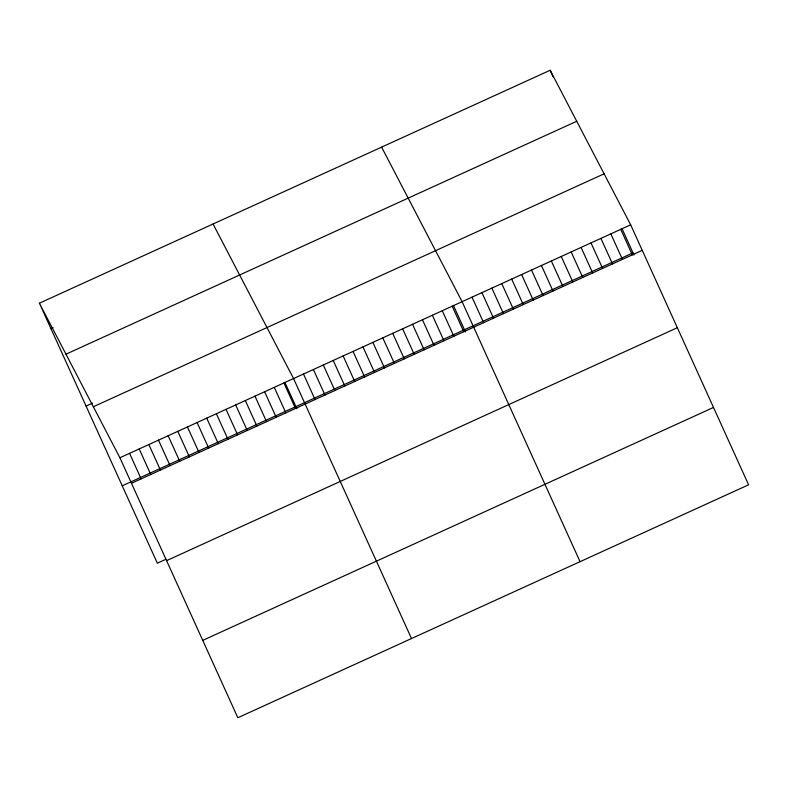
<?xml version="1.0" encoding="UTF-8"?>
<svg xmlns="http://www.w3.org/2000/svg" width="788" height="788" viewBox="0 0 788 788"><rect width="100%" height="100%" fill="white"/><g stroke="black" fill="none" stroke-linecap="round" stroke-linejoin="round"><path stroke-width="1.18" d="M39.4 303.193L550.162 70.26L630.666 224.816L748.6 484.807L237.838 717.74L119.904 457.749L39.4 303.193L157.334 563.184L165.913 559.273M50.974 328.714L53.121 327.729M65.965 354.196L576.727 121.263M86.079 406.086L92.511 403.151M93.339 406.746L604.1 173.813M119.904 457.749L630.666 224.816M122.238 485.802L632.991 252.869M131.478 483.271L642.24 250.338M166.583 560.652L677.335 327.709M202.743 640.368L713.504 407.435M381.609 147.129L462.113 301.686L580.047 561.677M213.055 223.999L293.56 378.555L411.503 638.546M550.162 70.26L553.176 76.919M621.949 228.51L633.966 255.016M620.747 229.338L632.321 254.859M610.838 233.869L622.412 259.38M600.919 238.39L612.493 263.901M591.01 242.911L602.584 268.422M581.091 247.432L592.665 272.944M571.172 251.953L582.756 277.465M561.263 256.474L572.837 281.996M551.344 260.995L562.928 286.517M541.435 265.517L553.009 291.038M531.516 270.038L543.09 295.559M521.607 274.559L533.18 300.08M511.688 279.08L523.262 304.601M501.769 283.601L513.352 309.123M491.86 288.122L503.434 313.644M481.941 292.644L493.524 318.165M472.032 297.165L483.605 322.686M453.396 305.38L465.422 331.886M452.204 306.207L463.777 331.728M442.285 310.728L453.858 336.249M432.366 315.249L443.949 340.771M422.457 319.77L434.03 345.292M412.538 324.292L424.121 349.813M402.629 328.823L414.202 354.334M392.71 333.344L404.283 358.855M382.801 337.865L394.374 363.376M372.882 342.386L384.455 367.897M362.963 346.907L374.546 372.429M353.054 351.428L364.627 376.95M343.135 355.949L354.718 381.471M333.226 360.471L344.799 385.992M323.307 364.992L334.88 390.513M313.397 369.513L324.971 395.034M303.478 374.034L315.052 399.555M284.842 382.249L296.869 408.755M283.916 382.958L295.49 408.479M274.273 387.351L285.847 412.873M264.62 391.754L276.194 417.276M254.977 396.157L266.551 421.679M245.324 400.56L256.898 426.072M235.681 404.953L247.255 430.475M226.028 409.356L237.602 434.877M216.385 413.759L227.959 439.271M206.732 418.152L218.315 443.674M197.089 422.555L208.662 448.076M187.436 426.958L199.019 452.47M177.792 431.351L189.366 456.873M168.149 435.754L179.723 461.276M158.496 440.157L170.07 465.669M148.853 444.55L160.427 470.072M139.2 448.953L150.774 474.474M129.557 453.356L141.131 478.877"/></g></svg>
